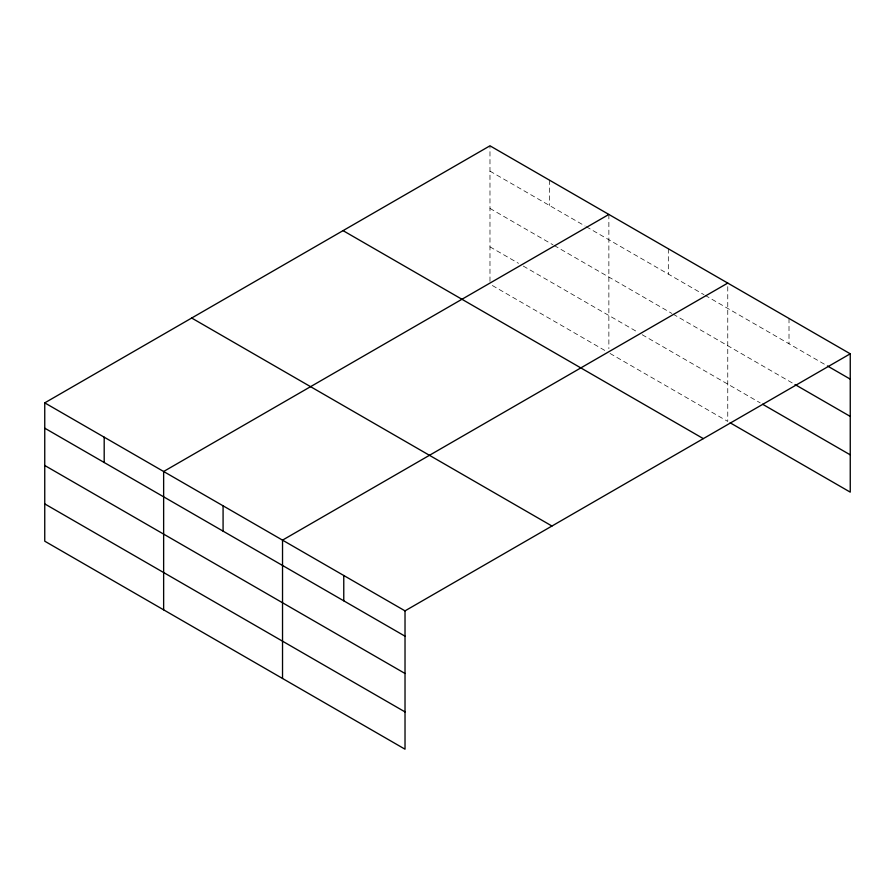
<?xml version="1.0" encoding="UTF-8"?>
<svg xmlns="http://www.w3.org/2000/svg" width="895" height="895" viewBox="0 0 895 895"><rect width="100%" height="100%" fill="white"/><g stroke="black" fill="none" stroke-linecap="round" stroke-linejoin="round"><path stroke-width="0.67" stroke-dasharray="4.47 3.36" d="M489.979 281.377L489.979 145.807M489.979 171.135L585.095 226.043M586.281 226.726L703.985 294.679M705.17 295.372L826.23 365.261M489.979 208.423L552.987 244.805M554.184 245.487L671.876 313.44M673.074 314.134L793.809 383.843M489.979 246.852L518.518 263.32M523.273 266.072L637.408 331.967M642.162 334.708L760.179 402.851M492.362 285.516L606.497 351.411M610.054 353.469L727.758 421.422L727.758 283.088M789.01 318.441L789.01 343.769M668.319 248.765L668.319 274.094M608.868 214.442L608.868 348.636M549.429 180.13L549.429 205.447"/><path stroke-width="1.34" d="M850.25 353.805L489.979 145.807L44.75 402.862L44.75 541.195L405.021 749.193L405.021 610.86L850.25 353.805L850.25 492.138L730.163 422.809M608.868 214.442L163.64 471.497L163.64 609.831M727.758 283.088L282.529 540.132L282.529 678.477M827.428 365.954L850.25 379.133M795.006 384.537L850.25 416.421M762.585 404.238L850.25 454.85M343.053 230.63L703.325 438.628M191.675 318.027L551.947 526.025M44.75 402.862L405.021 610.86M44.75 428.179L405.021 636.188M44.75 465.478L405.021 673.476M44.75 503.896L405.021 711.905M343.769 575.496L343.769 600.825M223.079 505.82L223.079 531.138M104.189 437.174L104.189 462.502"/></g></svg>
